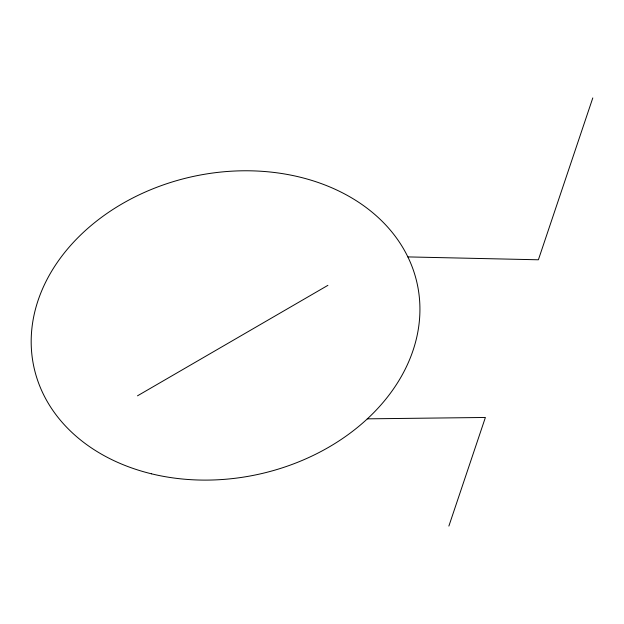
<?xml version="1.0" encoding="UTF-8"?>
<svg xmlns="http://www.w3.org/2000/svg" width="624" height="624" viewBox="0 0 624 624"><rect width="100%" height="100%" fill="white"/><g stroke="black" fill="none" stroke-linecap="round" stroke-linejoin="round"><path stroke-width="0.94" d="M448.874 526.071L485.386 417.464L367.279 418.844M592.8 97.929L538.387 259.787L407.878 256.909M137.498 395.819L327.904 285.34M151.437 473.803A196.108 152.451 -12.2 0 0 418.213 289.029A196.108 152.451 -12.2 0 0 107.016 213.4A196.108 152.451 -12.2 0 0 151.437 473.803"/></g></svg>
